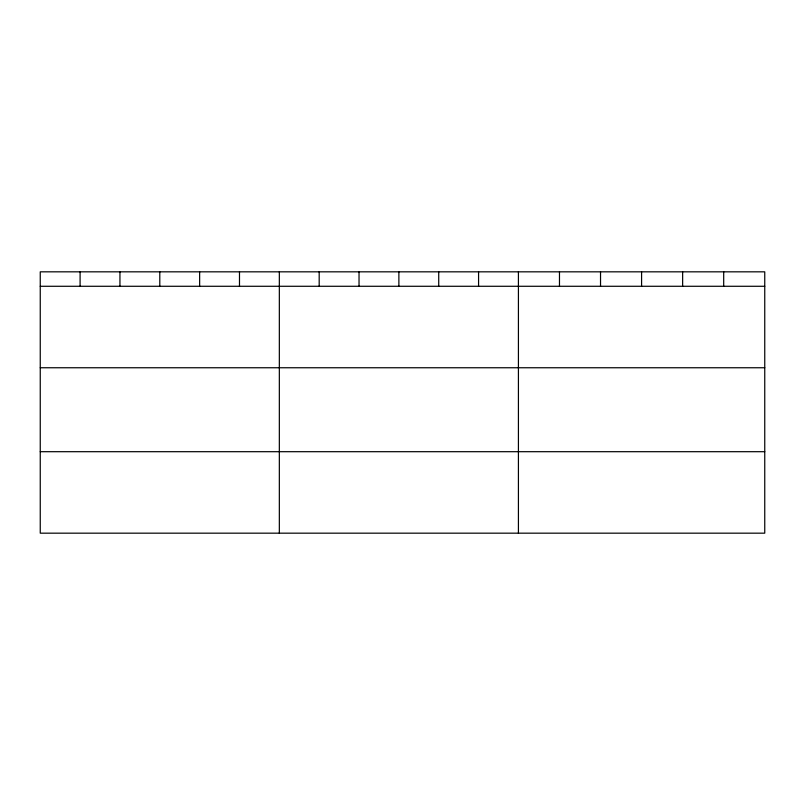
<?xml version="1.0" encoding="UTF-8"?>
<svg xmlns="http://www.w3.org/2000/svg" width="805" height="805" viewBox="0 0 805 805"><rect width="100%" height="100%" fill="white"/><g stroke="black" fill="none" stroke-linecap="round" stroke-linejoin="round"><path stroke-width="1.21" d="M764.75 367.754L764.75 271.828L40.25 271.828L40.25 533.172L764.75 533.172L764.75 367.754L40.25 367.754M40.25 286.278L764.75 286.278M40.25 451.696L764.75 451.696M723.695 271.828L723.695 286.278M682.64 271.828L682.64 286.278M641.585 271.828L641.585 286.278M600.53 271.828L600.53 286.278M559.475 271.828L559.475 286.278M518.42 271.828L518.42 533.172M478.573 271.828L478.573 286.278M438.725 271.828L438.725 286.278M398.877 271.828L398.877 286.278M359.03 271.828L359.03 286.278M319.183 271.828L319.183 286.278M279.335 271.828L279.335 533.172M239.488 271.828L239.488 286.278M199.64 271.828L199.64 286.278M159.793 271.828L159.793 286.278M119.945 271.828L119.945 286.278M80.097 271.828L80.097 286.278"/></g></svg>
